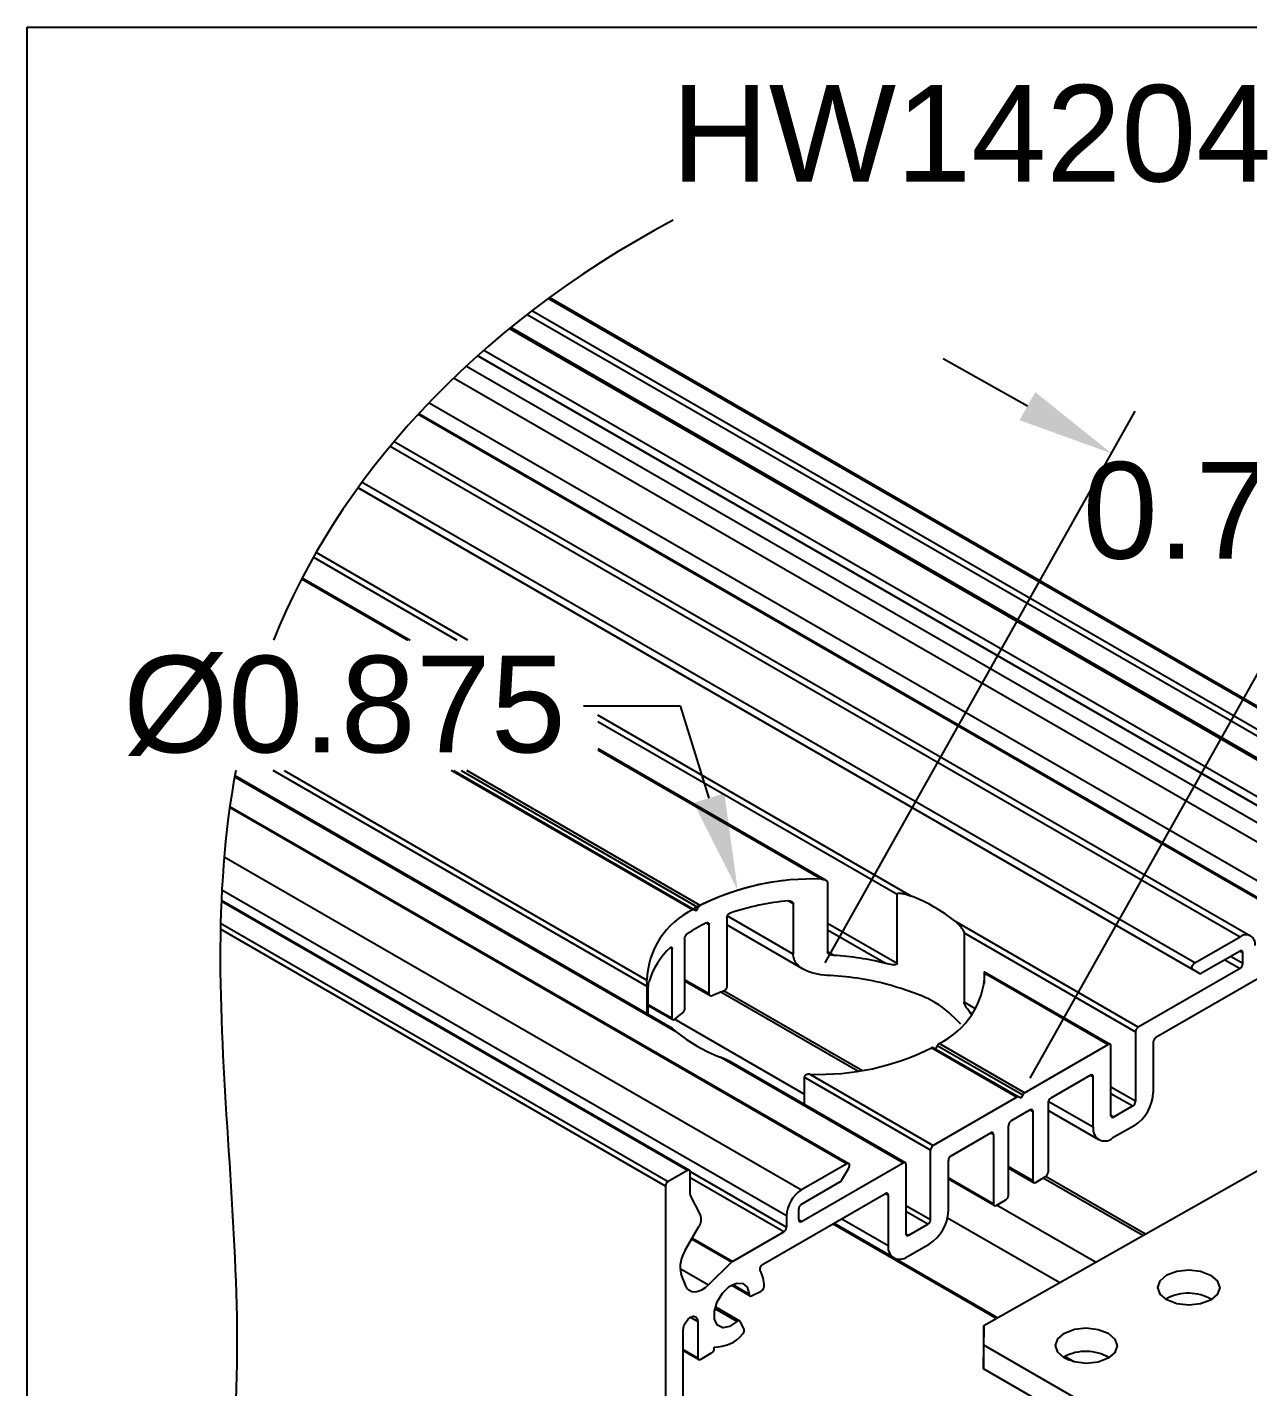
# Model space of a CAD drawing. Extents: x 0 to 12.5, y -10.1 to 0.
# Drawn here: x 0 to 3.159, y -3.519 to 0 of the extents above; entities that cross this region are included whole.
import ezdxf
from ezdxf import colors
from ezdxf.entities.mleader import LeaderData, LeaderLine
from ezdxf.math import Vec2, Vec3

# ---------------------------------------------------------------- set-up
doc = ezdxf.new("R2010")
doc.units = 0
doc.header["$LTSCALE"] = 0.5
doc.header["$MEASUREMENT"] = 0
doc.layers.get('Defpoints').update_dxf_attribs({"linetype": 'CONTINUOUS'})
for name, color, linetype in [('Brackets', 181, 'CONTINUOUS'), ('Dimension', 10, 'CONTINUOUS'), ('FAB DWG', 221, 'CONTINUOUS'), ('Housing', 150, 'CONTINUOUS')]:
    doc.layers.add(name, color=color, linetype=linetype)
doc.layers.add('Text-Unprinted', color=131, linetype='CONTINUOUS', plot=False)
doc.styles.get("Standard").update_dxf_attribs({"font": 'arial.ttf'})
doc.dimstyles.get("Standard").update_dxf_attribs({"dimtxt": 0.18, "dimasz": 0.18, "dimexe": 0.18, "dimexo": 0.0625, "dimgap": 0.09, "dimtad": 0, "dimtih": 1, "dimtoh": 1, "dimdec": 4, "dimzin": 0, "dimdsep": 46, "dimtxsty": 'Standard', "dimcen": 0.09, "dimadec": 0, "dimazin": 0, "dimtfac": 1, "dimtdec": 4, "dimtofl": 0, "dimtmove": 0, "dimatfit": 3, "dimfxl": 1, "dimtolj": 1, "dimtzin": 0, "dimarcsym": 0})

# ---------------------------------------------------------------- blocks, each defined once
blk = doc.blocks.new('*D0')
at = {"layer": 'Defpoints', "color": 0, "transparency": 16777216}
for p in [(2.8064, -1.1032), (2.041, -2.4655), (2.5713, -2.7635)]:
    blk.add_point(p, dxfattribs=at)
at = {"layer": 'FAB DWG', "color": 0, "lineweight": -2, "transparency": 16777216}
for p, q in [((2.5885, -0.9807), (2.3705, -0.8583)), ((2.0655, -2.4219), (2.8677, -0.9942)), ((2.5958, -2.7199), (3.398, -1.2922)), ((3.5547, -1.5236), (3.7727, -1.6461))]:
    blk.add_line(p, q, dxfattribs=at)
at = {"layer": 'FAB DWG', "color": 0, "transparency": 16777216}
for points in [[(2.6089, -0.9444), (2.5681, -1.0171), (2.8064, -1.1032)], [(3.5751, -1.4873), (3.5343, -1.56), (3.3368, -1.4012)]]:
    blk.add_solid(points, dxfattribs=at)
at = {"layer": 'FAB DWG', "color": 0, "transparency": 16777216, "insert": (3.0716, -1.2522), "char_height": 0.25, "attachment_point": 5}
blk.add_mtext('\\A1;0.75', dxfattribs=at)
blk = doc.blocks.new('*D1')
at = {"layer": 'Defpoints', "color": 0, "transparency": 16777216}
for p in [(1.8389, -2.2339), (2.2246, -3.4693)]:
    blk.add_point(p, dxfattribs=at)
at = {"layer": 'FAB DWG', "color": 0, "lineweight": -2, "transparency": 16777216}
for p, q in [((1.4399, -1.7566), (1.6899, -1.7566)), ((1.6899, -1.7566), (1.7644, -1.9952))]:
    blk.add_line(p, q, dxfattribs=at)
blk.add_arc((2.0317, -2.8516), 0.6471, 96.6003, 118.4069, dxfattribs=at)
at = {"layer": 'FAB DWG', "color": 0, "transparency": 16777216}
blk.add_solid([(1.8041, -1.9828), (1.7246, -2.0077), (1.8389, -2.2339)], dxfattribs=at)
at = {"layer": 'FAB DWG', "color": 0, "transparency": 16777216, "insert": (0.8211, -1.7566), "char_height": 0.25, "attachment_point": 5}
blk.add_mtext('\\A1;%%c0.875', dxfattribs=at)

msp = doc.modelspace()

# ---------------------------------------------------------------- linework, layer by layer
at = {"layer": 'Brackets', "transparency": 16777216}
for p, q in [((2.4758, -3.3605), (3.1828, -2.9595)), ((2.949, -3.2907), (2.9464, -3.2922)), ((2.4758, -3.3605), (2.4753, -3.4218)), ((2.4758, -3.4111), (2.4758, -3.3605)), ((2.4753, -3.4724), (2.4758, -3.4111)), ((3.1581, -3.805), (2.4758, -3.4111)), ((2.4753, -3.4218), (2.4753, -3.4724)), ((3.1577, -3.8663), (2.4753, -3.4724))]:
    msp.add_line(p, q, dxfattribs=at)
at = {"layer": 'Brackets', "transparency": 16777216, "flags": 128}
for points in [[(3.0626, -3.2947), (3.0367, -3.3045), (3.0061, -3.3078), (2.9755, -3.3042), (2.9495, -3.2941), (2.9322, -3.2792), (2.9261, -3.2617), (2.9322, -3.2442), (2.9495, -3.2294), (2.9755, -3.2196), (3.0061, -3.2163), (3.0367, -3.2199), (3.0626, -3.23), (3.08, -3.2449), (3.0861, -3.2625), (3.08, -3.28), (3.0626, -3.2947)], [(2.7975, -3.4451), (2.7715, -3.4549), (2.7409, -3.4582), (2.7103, -3.4546), (2.6844, -3.4445), (2.667, -3.4296), (2.6609, -3.4121), (2.667, -3.3946), (2.6844, -3.3798), (2.7103, -3.37), (2.7409, -3.3667), (2.7715, -3.3703), (2.7975, -3.3804), (2.8148, -3.3953), (2.8209, -3.4129), (2.8148, -3.4303), (2.7975, -3.4451)]]:
    msp.add_lwpolyline(points, dxfattribs=at)
at = {"layer": 'Brackets', "transparency": 16777216}
for centre in [(3.0049, -3.3967), (2.7398, -3.5471)]:
    msp.add_arc(centre, 0.1199, 59.7679, 117.7938, dxfattribs=at)
at = {"layer": 'Dimension', "transparency": 16777216}
msp.add_open_spline([(1.6715, -0.4993), (1.1444, -0.781), (0.8008, -1.1783), (0.6372, -1.5865)], degree=3, dxfattribs=at)
msp.add_open_spline([(0.5397, -1.9242), (0.4787, -2.2488), (0.5422, -3.2339), (0.6057, -4.219), (0, -4.8357)], degree=3, knots=[0.633639, 0.633639, 0.633639, 0.633639, 1, 1.728795, 1.728795, 1.728795, 1.728795], dxfattribs=at)
at = {"layer": 'Housing', "transparency": 16777216}
for p, q in [((1.3489, -0.7019), (3.4835, -1.9341)), ((1.3515, -0.7), (3.4885, -1.9336)), ((3.434, -1.9627), (1.3059, -0.7342)), ((1.2938, -0.7435), (3.4269, -1.975)), ((1.2485, -0.7797), (3.4262, -2.0368)), ((3.4269, -2.033), (1.2515, -0.7772)), ((3.3999, -2.1172), (1.1814, -0.8365)), ((1.1368, -0.8769), (3.4501, -2.2124)), ((1.1659, -0.8504), (3.4041, -2.1425)), ((3.4394, -2.1629), (1.1659, -0.8504)), ((3.4383, -2.2567), (1.1032, -0.9087)), ((1.0401, -0.972), (3.3794, -2.3224)), ((1.0122, -1.0018), (3.3176, -2.3327)), ((3.32, -2.3318), (1.0136, -1.0003)), ((0.9396, -1.0847), (3.1387, -2.3543)), ((0.9501, -1.0722), (3.1662, -2.3515)), ((3.0341, -2.449), (0.8565, -1.1919)), ((0.8565, -1.1919), (3.0165, -2.4388)), ((3.0215, -2.422), (0.8667, -1.178)), ((0.7407, -1.372), (1.1122, -1.5865)), ((1.1405, -1.5865), (0.7477, -1.3597)), ((0.7102, -1.4279), (0.9849, -1.5865)), ((0.7116, -1.4253), (0.9908, -1.5865)), ((2.288, -2.2489), (1.4766, -1.7805)), ((1.4766, -1.7968), (2.2513, -2.2441)), ((1.4766, -1.8669), (2.0667, -2.2076)), ((1.4766, -1.8703), (2.0563, -2.2049)), ((1.6045, -2.483), (0.6365, -1.9242)), ((0.6648, -1.9242), (1.6037, -2.4662)), ((1.7218, -2.2846), (1.0974, -1.9242)), ((1.1032, -1.9242), (1.7266, -2.2841)), ((1.1232, -1.9242), (1.7366, -2.2783)), ((1.7418, -2.2731), (1.1374, -1.9242)), ((1.6799, -2.5999), (0.5368, -1.9401)), ((0.5374, -1.937), (1.6633, -2.587)), ((2.1211, -2.9417), (0.5241, -2.0198)), ((0.5245, -2.0166), (2.1261, -2.9412)), ((0.5098, -2.1469), (2.0038, -3.0094)), ((2.0712, -2.2135), (2.0712, -2.3932)), ((1.9649, -3.0768), (0.5039, -2.2333)), ((2.2513, -2.4237), (2.2513, -2.2441)), ((1.7086, -2.9587), (0.5025, -2.2625)), ((0.5027, -2.2592), (1.7136, -2.9582)), ((1.7316, -2.2869), (1.7266, -2.2841)), ((1.9699, -2.2612), (1.9822, -2.2683)), ((1.9822, -2.2683), (1.9822, -2.399)), ((0.5006, -2.3185), (1.6591, -2.9873)), ((1.7573, -2.3181), (1.7651, -2.3226)), ((1.8105, -2.3039), (1.8105, -2.4835)), ((1.9822, -2.399), (1.8113, -2.3003)), ((2.2513, -2.4237), (2.0712, -2.3197)), ((2.8753, -2.588), (2.4021, -2.3147)), ((1.6521, -2.9996), (0.5003, -2.3346)), ((1.7651, -2.5022), (1.7651, -2.3226)), ((2.0085, -2.4378), (1.8105, -2.3235)), ((2.0712, -2.336), (2.2229, -2.4236)), ((2.4246, -2.3441), (2.4246, -2.5237)), ((2.4246, -2.3441), (2.8683, -2.6002)), ((3.0215, -2.422), (3.1387, -2.3543)), ((1.6691, -2.3855), (1.6638, -2.3825)), ((1.6691, -2.5652), (1.6691, -2.3855)), ((1.7014, -2.3593), (1.7014, -2.5389)), ((3.1387, -2.391), (3.0391, -2.4485)), ((3.1387, -2.391), (3.1458, -2.3951)), ((2.0867, -2.4021), (2.0712, -2.3932)), ((3.0998, -2.4135), (3.1387, -2.4359)), ((3.1458, -2.4237), (3.114, -2.4053)), ((3.1458, -2.4237), (3.1458, -2.3951)), ((2.4774, -2.4748), (2.4774, -2.4481)), ((2.4777, -2.4448), (2.8026, -2.6324)), ((2.4782, -2.4485), (2.7976, -2.6329)), ((3.1387, -2.4359), (2.8753, -2.588)), ((3.2399, -2.4306), (2.9213, -2.6145)), ((3.0341, -2.449), (3.0165, -2.4388)), ((1.6045, -2.5531), (1.6045, -2.483)), ((1.6074, -2.5547), (1.6074, -2.4847)), ((1.7651, -2.5022), (1.7014, -2.4655)), ((1.7674, -2.5069), (1.7014, -2.4689)), ((2.1499, -2.7019), (1.7955, -2.4973)), ((1.804, -2.4938), (2.1615, -2.7001)), ((1.6074, -2.5296), (1.6691, -2.5652)), ((1.6707, -2.5695), (1.6074, -2.533)), ((2.454, -2.5407), (2.4246, -2.5237)), ((2.0107, -2.7614), (1.6753, -2.5677)), ((2.4388, -2.5483), (2.4442, -2.5553)), ((2.4388, -2.5483), (2.4462, -2.5525)), ((2.8683, -2.6002), (2.8683, -2.7799)), ((2.3553, -2.6354), (2.5763, -2.763)), ((2.5813, -2.7577), (2.3602, -2.6301)), ((2.5813, -2.7577), (2.7976, -2.6329)), ((2.8046, -2.8166), (2.8046, -2.637)), ((2.9142, -2.6268), (2.9142, -2.7574)), ((2.2672, -2.939), (1.7939, -2.6658)), ((2.5613, -2.7693), (2.3402, -2.6416)), ((2.3453, -2.6412), (2.5663, -2.7688)), ((1.8207, -2.6778), (2.2722, -2.9385)), ((2.0107, -2.7175), (2.0107, -2.7876)), ((2.3379, -2.9064), (2.0107, -2.7175)), ((2.0256, -2.7097), (2.345, -2.8941)), ((2.7516, -2.7125), (2.6491, -2.7717)), ((2.7516, -2.7125), (2.7587, -2.7166)), ((2.7587, -2.8472), (2.7587, -2.7166)), ((2.8683, -2.7799), (2.8046, -2.7431)), ((2.5613, -2.7693), (2.345, -2.8941)), ((2.5663, -2.7688), (2.5713, -2.7717)), ((2.5763, -2.763), (2.5713, -2.7717)), ((2.8046, -2.7594), (2.8612, -2.7921)), ((2.596, -2.8023), (2.5465, -2.8309)), ((2.596, -2.8023), (2.6031, -2.8064)), ((2.6031, -2.986), (2.6031, -2.8064)), ((2.642, -2.7839), (2.642, -2.9636)), ((2.7732, -2.8793), (2.642, -2.8035)), ((2.7587, -2.8472), (2.6426, -2.7802)), ((2.8612, -2.7921), (2.8117, -2.8207)), ((2.5395, -3.0227), (2.5395, -2.8431)), ((2.8117, -2.8207), (2.8046, -2.8166)), ((2.8647, -2.8431), (2.8082, -2.8758)), ((2.391, -2.9207), (2.4935, -2.8615)), ((2.5006, -2.8656), (2.4935, -2.8615)), ((2.5006, -2.8656), (2.5006, -3.0452)), ((2.3379, -3.086), (2.3379, -2.9064)), ((2.0038, -3.0911), (2.2672, -2.939)), ((2.1211, -2.9417), (2.0038, -3.0094)), ((2.1084, -2.9834), (2.1261, -2.9528)), ((2.2743, -2.9431), (2.2743, -3.1227)), ((2.3839, -3.0636), (2.3839, -2.9329)), ((2.6031, -2.986), (2.5395, -2.9493)), ((2.6052, -2.9906), (2.5395, -2.9526)), ((1.7086, -2.9587), (1.6591, -2.9873)), ((1.7156, -2.9614), (1.9649, -3.1054)), ((1.7157, -3.0209), (1.7157, -2.9628)), ((1.9579, -3.1176), (1.7157, -2.9778)), ((2.0038, -3.0462), (2.1034, -2.9887)), ((2.3839, -2.9778), (2.5006, -3.0452)), ((2.5027, -3.0498), (2.3839, -2.9812)), ((2.6349, -2.9758), (2.6102, -2.9901)), ((2.8869, -3.1274), (2.6296, -2.9789)), ((2.6367, -2.9745), (2.8942, -3.1232)), ((1.6521, -2.9996), (1.6521, -6.0861)), ((1.7427, -3.0739), (1.7164, -3.0239)), ((1.9027, -3.2026), (2.2213, -3.0186)), ((2.2283, -3.0227), (2.2213, -3.0186)), ((2.2283, -3.0227), (2.2283, -3.1534)), ((1.9968, -3.087), (1.9968, -3.0584)), ((2.2743, -3.0493), (2.3379, -3.086)), ((2.5077, -3.0493), (2.5324, -3.035)), ((2.7647, -3.1966), (2.5085, -3.0488)), ((1.9649, -3.0768), (1.9649, -3.1054)), ((1.9968, -3.087), (2.0038, -3.0911)), ((2.2428, -3.1854), (2.0876, -3.0958)), ((2.1081, -3.084), (2.2283, -3.1534)), ((2.3309, -3.0983), (2.2743, -3.0656)), ((2.3817, -3.0817), (2.672, -3.2493)), ((1.7032, -3.1652), (1.7385, -3.104)), ((1.825, -3.1943), (1.9579, -3.1176)), ((2.5085, -3.342), (2.0848, -3.0974)), ((2.2743, -3.1227), (2.2814, -3.1268)), ((2.2814, -3.1268), (2.3309, -3.0983)), ((1.8226, -3.1962), (1.7196, -3.1368)), ((1.721, -3.1343), (1.825, -3.1943)), ((2.2778, -3.1819), (2.3344, -3.1493)), ((1.7632, -3.2554), (1.8226, -3.1962)), ((2.5114, -3.3403), (2.2451, -3.1866)), ((1.6898, -3.213), (1.7632, -3.2554)), ((1.7043, -3.2577), (1.6925, -3.227)), ((1.8702, -3.2835), (1.8225, -3.2559)), ((1.8251, -3.2545), (1.8681, -3.2793)), ((1.8746, -3.2833), (1.8994, -3.2715)), ((1.7168, -3.3389), (1.7356, -3.3498)), ((1.8364, -3.3501), (1.7797, -3.3174)), ((1.7811, -3.3121), (1.8434, -3.348)), ((1.698, -4.4832), (1.698, -3.3715)), ((1.7356, -3.3498), (1.7356, -3.4437)), ((1.8554, -3.3695), (1.8449, -3.3495)), ((1.698, -3.422), (1.7356, -3.4437)), ((1.7377, -3.4483), (1.698, -3.4254)), ((1.7427, -3.4478), (1.7709, -3.4314)), ((1.778, -3.4192), (1.778, -3.416)), ((2.6839, -3.4411), (2.682, -3.4422)), ((2.6953, -3.4498), (2.682, -3.4422)), ((2.7087, -3.4542), (2.685, -3.4405))]:
    msp.add_line(p, q, dxfattribs=at)
at = {"layer": 'Housing', "transparency": 16777216, "flags": 128}
for points in [[(3.0165, -2.4388), (3.0152, -2.4376), (3.0145, -2.4357), (3.0144, -2.4334), (3.0149, -2.4308), (3.016, -2.4281), (3.0175, -2.4256), (3.0194, -2.4235), (3.0215, -2.422)], [(2.1261, -2.9528), (2.1274, -2.9501), (2.1281, -2.9475), (2.1282, -2.945), (2.1277, -2.943), (2.1266, -2.9415), (2.125, -2.9408), (2.1232, -2.9409), (2.1211, -2.9417)], [(1.7632, -3.2554), (1.7545, -3.2631), (1.7455, -3.2688), (1.7366, -3.2725), (1.7281, -3.2739), (1.7203, -3.2731), (1.7136, -3.27), (1.7082, -3.2648), (1.7043, -3.2577)], [(1.8364, -3.3501), (1.8178, -3.3628), (1.8002, -3.3662), (1.7864, -3.3598), (1.7787, -3.3447), (1.7786, -3.3233), (1.7859, -3.2994), (1.7994, -3.2768), (1.817, -3.2596), (1.8355, -3.2505), (1.8519, -3.2511), (1.8635, -3.2612), (1.8681, -3.2793)], [(1.698, -3.3715), (1.6994, -3.3623), (1.7035, -3.3529), (1.7096, -3.3447), (1.7168, -3.3389), (1.724, -3.3364), (1.7301, -3.3376), (1.7342, -3.3423), (1.7356, -3.3498)], [(1.8449, -3.3495), (1.8442, -3.3486), (1.8434, -3.348), (1.8424, -3.3476), (1.8413, -3.3476), (1.8401, -3.3478), (1.8389, -3.3483), (1.8376, -3.3491), (1.8364, -3.3501)]]:
    msp.add_lwpolyline(points, dxfattribs=at)
at = {"layer": 'Housing', "transparency": 16777216}
for centre, radius, start, end in [((2.0317, -2.8516), 0.6471, 87.8267, 116.6218), ((2.1423, -2.6329), 0.4107, 50.7759, 69.2295), ((1.8134, -2.4733), 0.2098, 115.8942, 178.0506), ((2.0302, -2.926), 0.6675, 95.183, 108.4154), ((1.9382, -2.6885), 0.4122, 116.0216, 123.973), ((3.1539, -2.3729), 0.024, 350.786, 129.2033), ((1.801, -2.5291), 0.2008, 133.1218, 162.7172), ((3.1415, -2.3944), 0.00437, 350.786, 129.2033), ((2.0459, -3.1032), 0.7022, 75.3969, 86.6681), ((3.1305, -2.423), 0.0154, 302.6055, 357.3945), ((2.0462, -3.1519), 0.6979, 74.1787, 87.3173), ((2.2686, -2.4414), 0.2098, 295.8942, 358.0506), ((3.0362, -2.4444), 0.00503, 245.686, 305.6182), ((1.9841, -2.9793), 0.5176, 110.6156, 114.0763), ((1.8834, -2.8049), 0.3155, 126.6255, 131.4395), ((1.9396, -2.2818), 0.4107, 230.7759, 249.2295), ((2.8836, -2.6009), 0.0154, 122.6055, 177.3945), ((2.8003, -2.6363), 0.00437, 350.786, 129.2033), ((2.9296, -2.6275), 0.0154, 122.6055, 177.3945), ((2.0502, -2.0631), 0.6471, 267.8267, 296.6218), ((2.7544, -2.7159), 0.00437, 350.786, 129.2033), ((2.5642, -2.7734), 0.00503, 65.686, 125.6182), ((2.5889, -2.77), 0.0144, 121.9547, 151.1444), ((2.6574, -2.7846), 0.0154, 122.6055, 177.3945), ((2.8529, -2.7792), 0.0154, 302.6055, 357.3945), ((2.8068, -2.7525), 0.1076, 302.6055, 357.3945), ((2.5988, -2.8057), 0.00437, 350.786, 129.2033), ((2.5548, -2.8438), 0.0154, 122.6055, 177.3945), ((2.7889, -2.8521), 0.0306, 170.786, 309.2033), ((2.8089, -2.8173), 0.00437, 170.786, 309.2033), ((2.4963, -2.8649), 0.00437, 350.786, 129.2033), ((2.3533, -2.9071), 0.0154, 122.6055, 177.3945), ((2.3993, -2.9336), 0.0154, 122.6055, 177.3945), ((2.27, -2.9424), 0.00437, 350.786, 129.2033), ((1.6674, -3.0003), 0.0154, 122.6055, 177.3945), ((1.7114, -2.9621), 0.00437, 350.786, 129.2033), ((2.0958, -2.9764), 0.0144, 301.9547, 331.1444), ((2.6074, -2.9867), 0.00437, 170.786, 309.2033), ((2.6267, -2.9629), 0.0154, 302.6055, 357.3945), ((1.7223, -3.021), 0.0066, 178.4318, 205.9359), ((2.0494, -3.0806), 0.0845, 122.6055, 177.3945), ((2.224, -3.022), 0.00437, 350.786, 129.2033), ((2.5241, -3.022), 0.0154, 302.6055, 357.3945), ((2.0121, -3.0591), 0.0154, 122.6055, 177.3945), ((2.5049, -3.0459), 0.00437, 170.786, 309.2033), ((1.7107, -3.0848), 0.0338, 325.2486, 18.7756), ((2.0011, -3.0877), 0.00437, 170.786, 309.2033), ((2.3226, -3.0853), 0.0154, 302.6055, 357.3945), ((2.2764, -3.0587), 0.1076, 302.6055, 357.3945), ((1.9496, -3.1047), 0.0154, 302.6055, 357.3945), ((2.2786, -3.1234), 0.00437, 170.786, 309.2033), ((1.7675, -3.2082), 0.0774, 146.2754, 194.1136), ((2.2585, -3.1583), 0.0306, 170.786, 309.2033), ((1.831, -3.2046), 0.0119, 120.5698, 135.4031), ((1.9091, -3.2142), 0.0133, 119.0141, 198.0148), ((1.8334, -3.2564), 0.0737, 358.0667, 31.1675), ((1.892, -3.2583), 0.0151, 299.4098, 357.8546), ((1.8723, -3.2798), 0.00422, 173.8358, 302.286), ((1.8428, -3.3731), 0.0131, 310.9827, 15.7483), ((1.7802, -3.323), 0.093, 268.6259, 319.8651), ((1.7399, -3.4444), 0.00437, 170.786, 309.2033), ((1.7627, -3.4185), 0.0154, 302.6055, 357.3945)]:
    msp.add_arc(centre, radius, start, end, dxfattribs=at)
at = {"layer": 'Housing', "transparency": 16777216, "extrusion": (0, 0, -1)}
for start_param, end_param in [(4.712348, 4.728511), (1.554593, 1.570756)]:
    msp.add_ellipse((2.041, -2.4655), major_axis=(0.3094, 0.5358), ratio=0.577335, start_param=start_param, end_param=end_param, dxfattribs=at)
at = {"layer": 'Housing', "transparency": 16777216}
for points, knots in [([(2.0563, -2.2049), (2.0596, -2.205), (2.0629, -2.2057), (2.0672, -2.2078), (2.0685, -2.2086), (2.0705, -2.2108), (2.0712, -2.2122), (2.0712, -2.2135)], [0, 0, 0, 0, 0.5, 0.5, 0.75, 0.75, 1, 1, 1, 1]), ([(2.2513, -2.2441), (2.2513, -2.2432), (2.2518, -2.2427), (2.253, -2.2419), (2.2537, -2.2417), (2.2559, -2.2412), (2.2575, -2.2412), (2.2623, -2.2414), (2.2655, -2.242), (2.2752, -2.2442), (2.2817, -2.2464), (2.288, -2.2489)], [0, 0, 0, 0, 0.0625, 0.0625, 0.125, 0.125, 0.25, 0.25, 0.5, 0.5, 1, 1, 1, 1]), ([(1.9699, -2.2612), (1.9728, -2.2609), (1.9757, -2.2614), (1.9804, -2.2638), (1.9822, -2.2659), (1.9822, -2.2683)], [0, 0, 0, 0, 0.5, 0.5, 1, 1, 1, 1]), ([(1.7573, -2.3181), (1.7594, -2.3171), (1.7613, -2.317), (1.7642, -2.3187), (1.7651, -2.3204), (1.7651, -2.3226)], [0, 0, 0, 0, 0.5, 0.5, 1, 1, 1, 1]), ([(1.8105, -2.3039), (1.8105, -2.3017), (1.8115, -2.2992), (1.8147, -2.2951), (1.817, -2.2934), (1.8193, -2.2927)], [0, 0, 0, 0, 0.5, 0.5, 1, 1, 1, 1]), ([(2.4021, -2.3147), (2.4064, -2.3184), (2.4106, -2.3223), (2.4165, -2.3292), (2.4184, -2.3316), (2.4212, -2.3357), (2.4221, -2.3372), (2.4233, -2.3396), (2.4237, -2.3405), (2.4243, -2.3423), (2.4246, -2.3433), (2.4246, -2.3441)], [0, 0, 0, 0, 0.5, 0.5, 0.75, 0.75, 0.875, 0.875, 0.9375, 0.9375, 1, 1, 1, 1]), ([(1.7014, -2.3593), (1.7014, -2.3571), (1.7021, -2.3545), (1.7045, -2.3499), (1.7061, -2.3478), (1.7078, -2.3467)], [0, 0, 0, 0, 0.5, 0.5, 1, 1, 1, 1]), ([(1.6638, -2.3825), (1.6651, -2.3811), (1.6665, -2.3807), (1.6685, -2.3818), (1.6691, -2.3833), (1.6691, -2.3855)], [0, 0, 0, 0, 0.5, 0.5, 1, 1, 1, 1]), ([(2.0789, -2.4548), (2.0678, -2.4542), (2.0569, -2.453), (2.0355, -2.4489), (2.0249, -2.4458), (2.006, -2.437), (1.9976, -2.4313), (1.9886, -2.4203), (1.9863, -2.4164), (1.9831, -2.4081), (1.9822, -2.4035), (1.9822, -2.399)], [0, 0, 0, 0, 0.25, 0.25, 0.5, 0.5, 0.75, 0.75, 0.875, 0.875, 1, 1, 1, 1]), ([(2.0867, -2.4021), (2.0833, -2.4019), (2.0799, -2.4012), (2.0754, -2.3991), (2.074, -2.3982), (2.0719, -2.396), (2.0712, -2.3946), (2.0712, -2.3932)], [0, 0, 0, 0, 0.5, 0.5, 0.75, 0.75, 1, 1, 1, 1]), ([(2.2513, -2.4237), (2.2513, -2.4249), (2.2503, -2.4256), (2.2482, -2.4264), (2.2471, -2.4265), (2.2435, -2.4268), (2.241, -2.4267), (2.2334, -2.426), (2.2282, -2.425), (2.2229, -2.4236)], [0, 0, 0, 0, 0.125, 0.125, 0.25, 0.25, 0.5, 0.5, 1, 1, 1, 1]), ([(2.4774, -2.4481), (2.4774, -2.4467), (2.4775, -2.4458), (2.4776, -2.4448), (2.4777, -2.4447), (2.4779, -2.4453), (2.4781, -2.4466), (2.4782, -2.4485)], [0, 0, 0, 0, 0.25, 0.25, 0.5, 0.5, 1, 1, 1, 1]), ([(1.6045, -2.483), (1.6045, -2.4816), (1.6045, -2.4799), (1.6043, -2.4766), (1.6042, -2.475), (1.604, -2.4706), (1.6038, -2.4681), (1.6037, -2.4662)], [0, 0, 0, 0, 0.25, 0.25, 0.5, 0.5, 1, 1, 1, 1]), ([(1.6074, -2.4847), (1.6074, -2.4822), (1.6077, -2.479), (1.6083, -2.4734), (1.6088, -2.4711), (1.6093, -2.4694)], [0, 0, 0, 0, 0.5, 0.5, 1, 1, 1, 1]), ([(1.8105, -2.4835), (1.8105, -2.4857), (1.8095, -2.4882), (1.8063, -2.4924), (1.8041, -2.494), (1.8019, -2.4949)], [0, 0, 0, 0, 0.5, 0.5, 1, 1, 1, 1]), ([(2.4163, -2.5801), (2.3959, -2.56), (2.3508, -2.5154), (2.277, -2.4928), (2.2365, -2.4804)], [0, 0, 0, 0, 0.451411, 1, 1, 1, 1]), ([(1.7729, -2.5068), (1.7709, -2.5077), (1.7688, -2.5078), (1.7659, -2.5061), (1.7651, -2.5044), (1.7651, -2.5022)], [0, 0, 0, 0, 0.5, 0.5, 1, 1, 1, 1]), ([(2.4388, -2.5483), (2.4364, -2.5452), (2.4339, -2.5417), (2.43, -2.5358), (2.4287, -2.5338), (2.4269, -2.5303), (2.4262, -2.5291), (2.4251, -2.5265), (2.4246, -2.5249), (2.4246, -2.5237)], [0, 0, 0, 0, 0.5, 0.5, 0.75, 0.75, 0.875, 0.875, 1, 1, 1, 1]), ([(1.6746, -2.5684), (1.6731, -2.5696), (1.6717, -2.5701), (1.6697, -2.5689), (1.6691, -2.5674), (1.6691, -2.5652)], [0, 0, 0, 0, 0.5, 0.5, 1, 1, 1, 1]), ([(1.7014, -2.5389), (1.7014, -2.5411), (1.7007, -2.5437), (1.6984, -2.5484), (1.6968, -2.5505), (1.6952, -2.5517)], [0, 0, 0, 0, 0.5, 0.5, 1, 1, 1, 1]), ([(1.6799, -2.5999), (1.6761, -2.5967), (1.6703, -2.5916), (1.6651, -2.5884), (1.6632, -2.5873)], [0, 0, 0, 0, 0.636333, 1, 1, 1, 1]), ([(1.8206, -2.678), (1.8136, -2.6745), (1.8046, -2.67), (1.7959, -2.6666), (1.7939, -2.6658)], [0, 0, 0, 0, 0.779209, 1, 1, 1, 1]), ([(2.0256, -2.7097), (2.0223, -2.7097), (2.0191, -2.7102), (2.0148, -2.712), (2.0134, -2.7128), (2.0114, -2.7148), (2.0107, -2.7161), (2.0107, -2.7175)], [0, 0, 0, 0, 0.5, 0.5, 0.75, 0.75, 1, 1, 1, 1])]:
    msp.add_open_spline(points, degree=3, knots=knots, dxfattribs=at)
for points in [[(1.7218, -2.2846), (1.7236, -2.2835), (1.7253, -2.2833), (1.7266, -2.2841)], [(1.7366, -2.2783), (1.738, -2.276), (1.7398, -2.2741), (1.7418, -2.2731)], [(2.3602, -2.6301), (2.3584, -2.6312), (2.3566, -2.6331), (2.3553, -2.6354)], [(2.3453, -2.6412), (2.3439, -2.6404), (2.3421, -2.6406), (2.3402, -2.6416)]]:
    msp.add_open_spline(points, degree=3, dxfattribs=at)
at = {"layer": 'Text-Unprinted', "transparency": 16777216}
msp.add_lwpolyline([(0, 0), (12.4982, 0), (12.4982, -10.0847), (0, -10.0847)], close=True, dxfattribs=at)

# ---------------------------------------------------------------- dimensions: what is measured, and where the dimension line sits
at = {"layer": 'FAB DWG', "transparency": 16777216}
dim = msp.add_linear_dim(base=(2.8064, -1.1032), p1=(2.5713, -2.7635), p2=(2.041, -2.4655), angle=150.6688, text='0.75', dimstyle='Standard', override={"dimtxt": 0.25, "dimasz": 0.25, "dimexe": 0.125, "dimexo": 0.05, "dimgap": 0.06, "dimdec": 3, "dimadec": 3, "dimtdec": 3}, dxfattribs=at)
dim.commit()
dim.dimension.update_dxf_attribs({"geometry": '*D0', "text_midpoint": (3.0716, -1.2522), "dimtype": 129})
dim = msp.add_diameter_dim_2p(p1=(2.2246, -3.4693), p2=(1.8389, -2.2339), text='%%c0.875', dimstyle='Standard', override={"dimtxt": 0.25, "dimasz": 0.25, "dimexe": 0.125, "dimexo": 0.05, "dimgap": 0.06, "dimdec": 3, "dimcen": 0, "dimadec": 3, "dimtdec": 3}, dxfattribs=at)
dim.commit()
dim.dimension.update_dxf_attribs({"geometry": '*D1', "text_midpoint": (0.8211, -1.7566)})

# ---------------------------------------------------------------- leaders
ml = msp.add_multileader_mtext('Standard', dxfattribs=at)
ml.set_content('HW14204', color=256)
ml.set_leader_properties()
ml.build(insert=Vec2(0, 0))
ml.multileader.update_dxf_attribs({"text_right_attachment_type": 2, "dogleg_length": 0.36, "arrow_head_size": 0.25})
ctx = ml.context
ctx.base_point, ctx.char_height, ctx.arrow_head_size, ctx.landing_gap_size, ctx.plane_origin = Vec3(1.6216, -0.2765), 0.25, 0.25, 0.09, Vec3(3.974, -0.7201)
ctx.right_attachment, ctx.text_align_type = 2, 2
notes = []
notes.append((ctx, [(0, (1, 1, 0), (3.3374, -0.277), (-1, 0), 0.0276, [(0, [(3.9602, -0.54)], 0, [])])]))
ctx.mtext.insert, ctx.mtext.alignment, ctx.mtext.flow_direction = Vec3(3.2198, -0.1494), 3, 5
for ctx, leaders in notes:
    for number, flags, end, landing, length, lines in leaders:
        leader = LeaderData()
        leader.index, (leader.has_last_leader_line, leader.has_dogleg_vector, leader.attachment_direction) = number, flags
        leader.last_leader_point, leader.dogleg_vector, leader.dogleg_length = Vec3(end), Vec3(landing), length
        for number, points, colour, breaks in lines:
            line = LeaderLine()
            line.index, line.vertices, line.color, line.breaks = number, Vec3.list(points), colors.encode_raw_color(colour), breaks
            leader.lines.append(line)
        ctx.leaders.append(leader)

doc.saveas('drawing.dxf')
